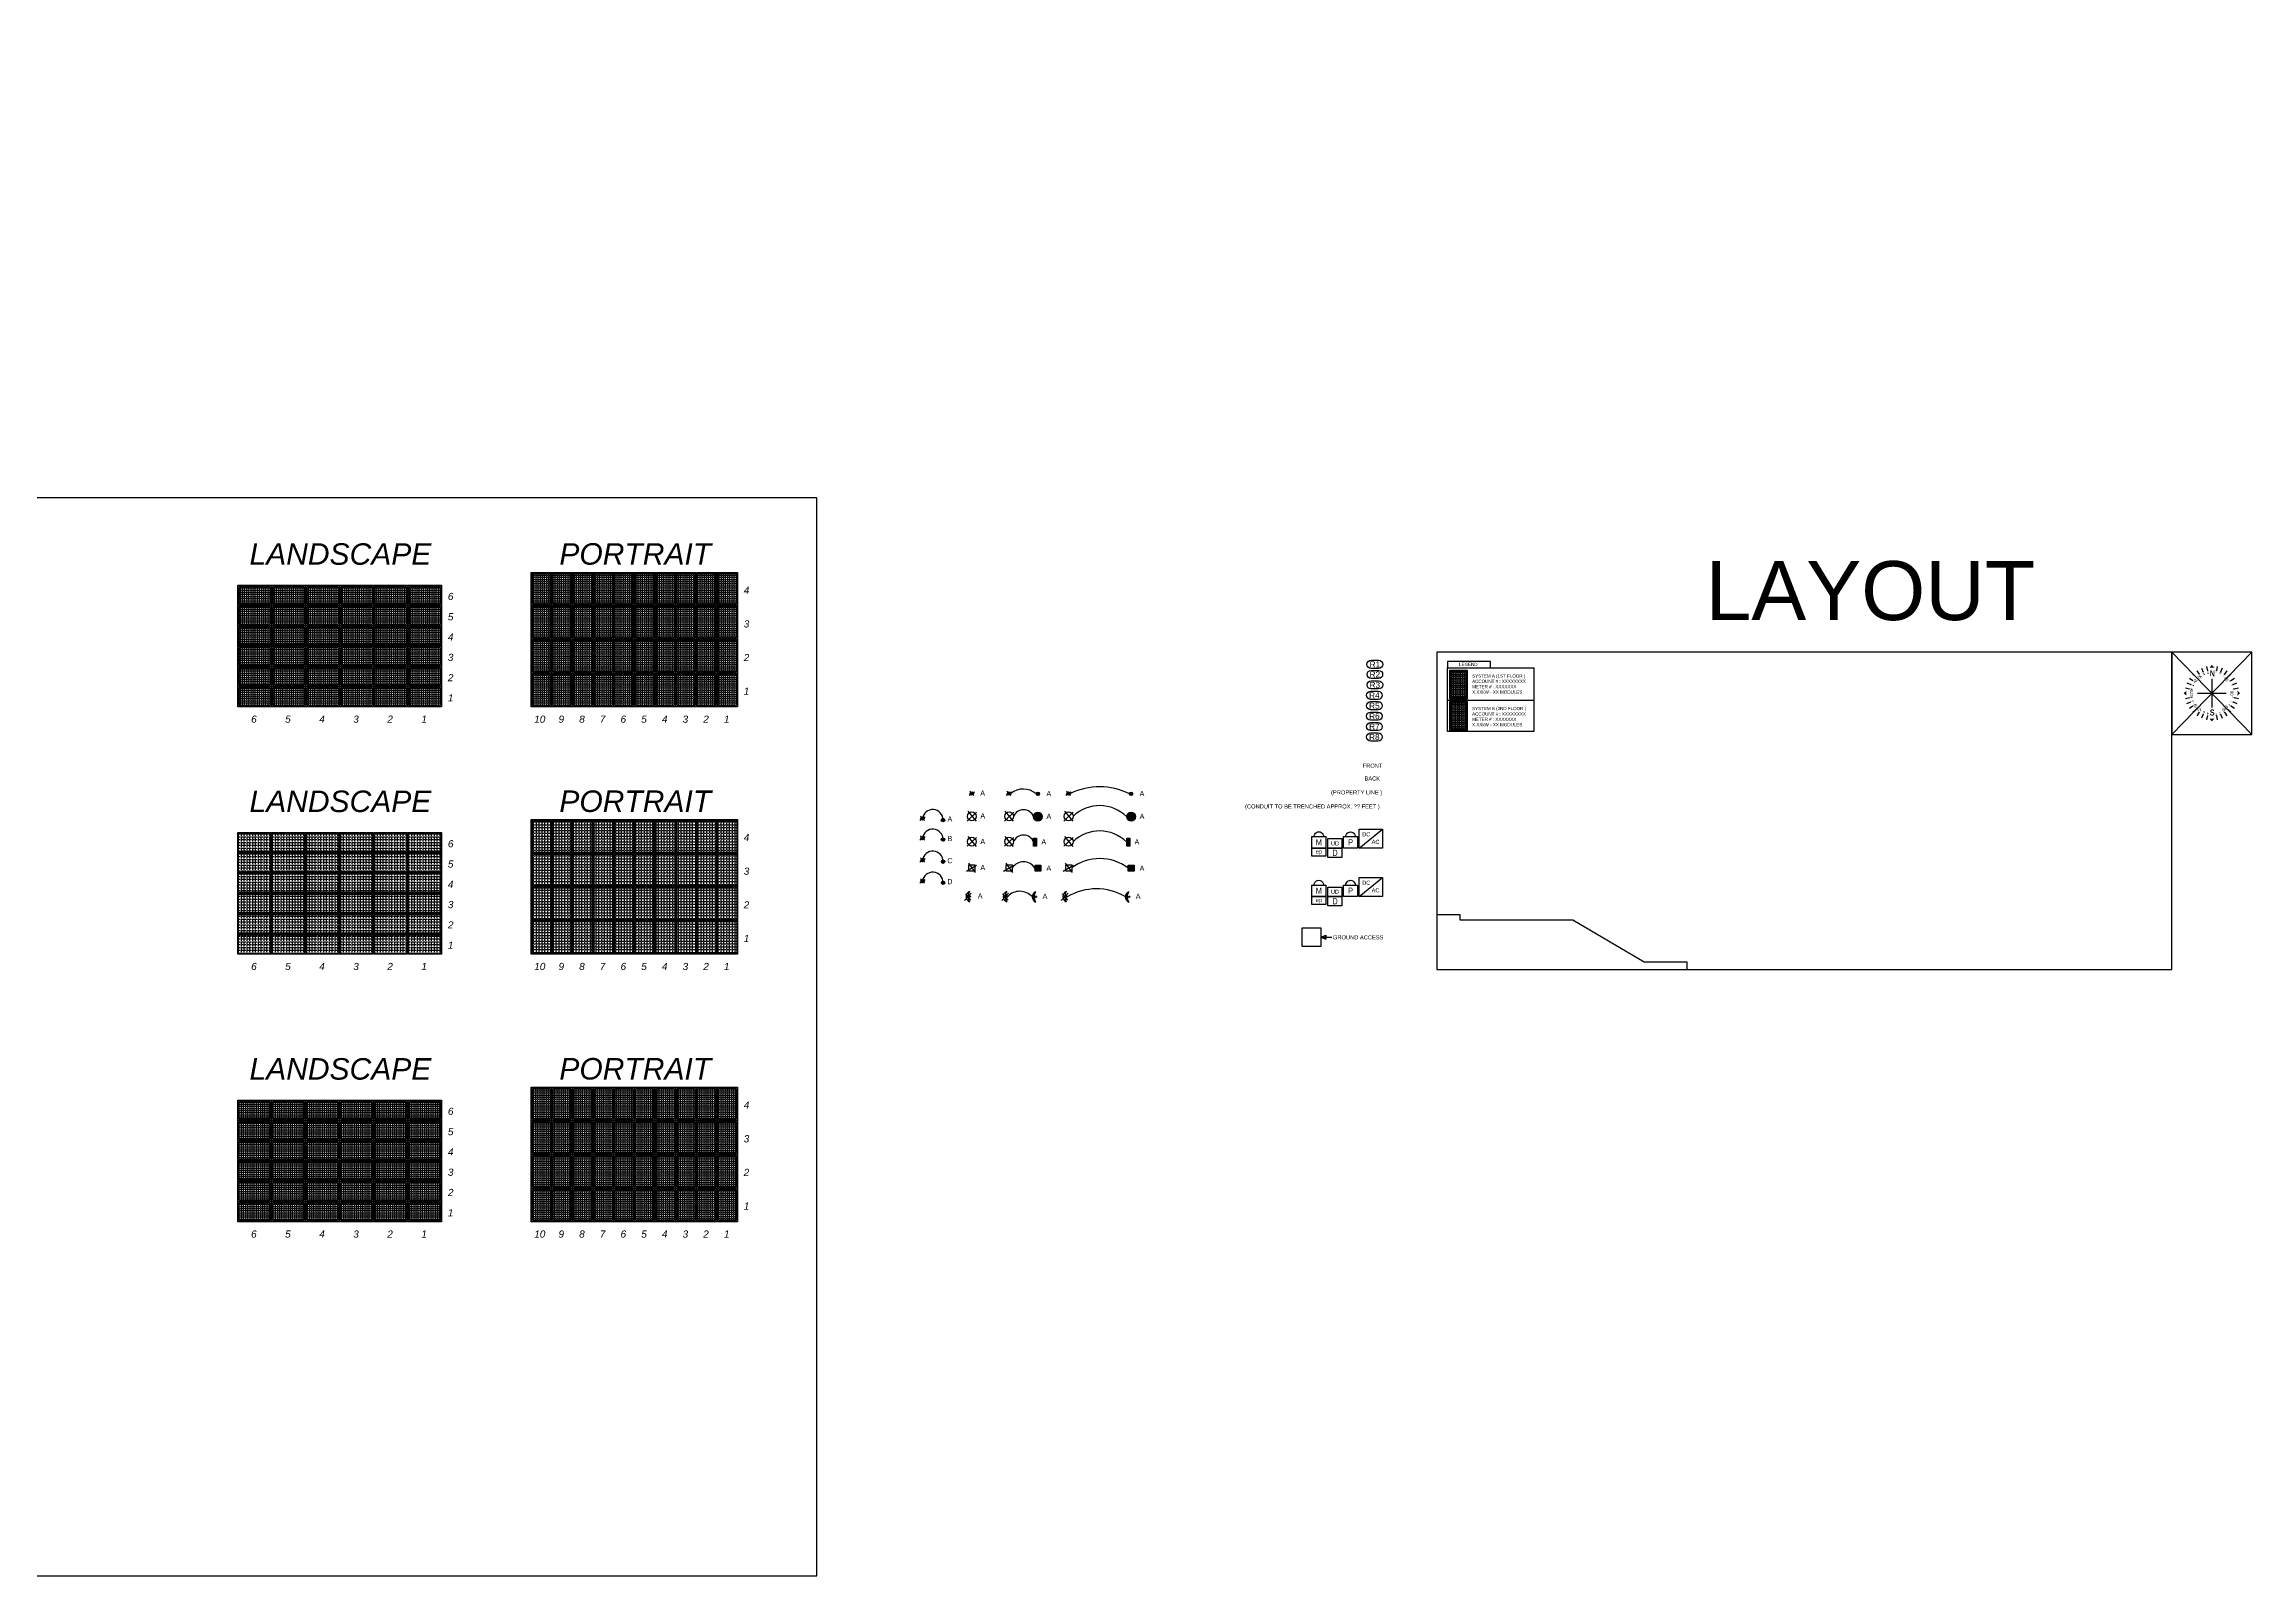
# Model space of a CAD drawing. Header units: feet. Extents: x -13431 to 10992, y 8893 to 29871.
# Drawn here: x 2405 to 6681, y 13448 to 16415 of the extents above; entities that cross this region are included whole.
import ezdxf
from ezdxf.enums import TextEntityAlignment as Align

# ---------------------------------------------------------------- set-up
doc = ezdxf.new("R2010")
doc.units = ezdxf.units.FT
doc.header["$MEASUREMENT"] = 0
doc.layers.add('LOCKED (NO PRINT)', color=7, linetype='Continuous', plot=False)
for name, color, linetype in [('MODULE HATCH', 7, 'Continuous'), ('NORTH ARROW', 7, 'Continuous'), ('Z - HANWAH 250 HATCH', 9, 'Continuous'), ('Z - HANWAH 250 MODULE', 7, 'Continuous'), ('Z - ROOF', 3, 'Continuous'), ('Z - TITLEBLOCK TXT', 7, 'Continuous')]:
    doc.layers.add(name, color=color, linetype=linetype)
doc.styles.add('PAPER SPACE TXT', font='technic_.ttf', dxfattribs={"height": 0.125})
doc.styles.get("Standard").update_dxf_attribs({"font": 'calibri.ttf'})
doc.styles.add('style1', font='ariali.ttf')
doc.styles.add('TITLE BBLOCK TEXT', font='ARIALUNI.TTF')

# ---------------------------------------------------------------- blocks, each defined once
blk = doc.blocks.new('*U73')
at = {"layer": 'NORTH ARROW'}
h = blk.add_hatch(color=256, dxfattribs=at)
h.dxf.hatch_style = 1
h.paths.add_polyline_path([(0, 0.405), (-0.035, 0.368, -0.023421), (0, 0.369)])
h.paths.add_polyline_path([(0, 0.405), (0, 0.369, -0.023421), (0.035, 0.368)])
h = blk.add_hatch(color=256, dxfattribs=at)
h.dxf.hatch_style = 1
h.paths.add_polyline_path([(-0.405, 0), (-0.368, 0.035, 0.023421), (-0.369, 0)])
h.paths.add_polyline_path([(-0.405, 0), (-0.369, 0, 0.023421), (-0.368, -0.035)])
h = blk.add_hatch(color=256, dxfattribs=at)
h.dxf.hatch_style = 1
h.paths.add_polyline_path([(0.405, 0), (0.368, 0.035, -0.023421), (0.369, 0)])
h.paths.add_polyline_path([(0.405, 0), (0.369, 0, -0.023421), (0.368, -0.035)])
h = blk.add_hatch(color=256, dxfattribs=at)
h.dxf.hatch_style = 1
h.paths.add_polyline_path([(0, -0.405), (-0.035, -0.368, 0.023421), (0, -0.369)])
h.paths.add_polyline_path([(0, -0.405), (0, -0.369, 0.023421), (0.035, -0.368)])
at = {"layer": 'NORTH ARROW', "color": 8, "flags": 128}
for points in [[(-0.216, 0.324), (-0.183, 0.274)], [(-0.149, 0.36), (-0.126, 0.304)], [(-0.076, 0.382), (-0.064, 0.323)], [(0.076, 0.382), (0.064, 0.323)], [(0.149, 0.36), (0.126, 0.304)], [(0.216, 0.324), (0.183, 0.274)], [(-0.382, 0.076), (-0.323, 0.064)], [(-0.36, 0.149), (-0.304, 0.126)], [(-0.324, 0.216), (-0.274, 0.183)], [(0.274, 0.183), (0.324, 0.216)], [(0.304, 0.126), (0.36, 0.149)], [(0.323, 0.064), (0.382, 0.076)], [(-0.382, -0.076), (-0.323, -0.064)], [(-0.36, -0.149), (-0.304, -0.126)], [(-0.324, -0.216), (-0.274, -0.183)], [(-0.183, -0.274), (-0.216, -0.324)], [(-0.126, -0.304), (-0.149, -0.36)], [(0.126, -0.304), (0.149, -0.36)], [(0.183, -0.274), (0.216, -0.324)], [(0.274, -0.183), (0.324, -0.216)], [(0.304, -0.126), (0.36, -0.149)], [(0.323, -0.064), (0.382, -0.076)], [(-0.064, -0.323), (-0.076, -0.382)], [(0.064, -0.323), (0.076, -0.382)]]:
    blk.add_lwpolyline(points, dxfattribs=at)
at = {"layer": 'NORTH ARROW', "color": 1, "flags": 128}
for points in [[(-0.275, 0.275), (-0.233, 0.233)], [(0, 0.207), (0, -0.207)], [(0.233, 0.233), (0.275, 0.275)], [(-0.275, -0.275), (-0.233, -0.233)], [(-0.207, 0), (0.207, 0)], [(0.233, -0.233), (0.275, -0.275)]]:
    blk.add_lwpolyline(points, dxfattribs=at)
at = {"layer": 'Defpoints', "color": 1, "char_height": 0.01641}
for s, width, insert, attachment_point, rotation in [('\\A1;{\\W0.8;348\\H0.7x;\\S3/4;}', 0.02966, (-0.043, 0.284), 3, 281.25), ('\\A1;{\\W0.8;11\\H0.7x;\\S1/4;}', 0.02966, (0.046, 0.298), 1, 78.75), ('\\A1;{\\W0.8;281\\H0.7x;\\S1/4;}', 0.03438, (-0.283, 0.07), 3, 348.75), ('\\A1;{\\W0.8;292\\H0.7x;\\S1/2;}', 0.03438, (-0.261, 0.123), 3, 337.5), ('\\A1;{\\W0.8;303\\H0.7x;\\S3/4;}', 0.03438, (-0.232, 0.171), 3, 326.25), ('\\A1;{\\W0.8;326\\H0.7x;\\S1/4;}', 0.05943, (-0.147, 0.245), 3, 303.75), ('\\A1;{\\W0.8;337\\H0.7x;\\S1/2;}', 0.05943, (-0.098, 0.271), 3, 292.5), ('\\A1;{\\W0.8;22\\H0.7x;\\S1/2;}', 0.05943, (0.101, 0.279), 1, 67.5), ('\\A1;{\\W0.8;33\\H0.7x;\\S3/4;}', 0.05943, (0.154, 0.254), 1, 56.25), ('\\A1;{\\W0.8;56\\H0.7x;\\S1/4;}', 0.03438, (0.239, 0.176), 1, 33.75), ('\\A1;{\\W0.8;67\\H0.7x;\\S1/2;}', 0.03438, (0.27, 0.126), 1, 22.5), ('\\A1;{\\W0.8;78\\H0.7x;\\S3/4;}', 0.03438, (0.288, 0.071), 1, 11.25), ('\\A1;{\\W0.8;258\\H0.7x;\\S3/4;}', 0.03438, (-0.287, -0.043), 3, 11.25), ('\\A1;{\\W0.8;247\\H0.7x;\\S1/2;}', 0.03438, (-0.273, -0.099), 3, 22.5), ('\\A1;{\\W0.8;236\\H0.7x;\\S1/4;}', 0.03438, (-0.246, -0.148), 3, 33.75), ('\\A1;{\\W0.8;213\\H0.7x;\\S3/4;}', 0.03438, (-0.171, -0.231), 3, 56.25), ('\\A1;{\\W0.8;202\\H0.7x;\\S1/2;}', 0.03438, (-0.122, -0.26), 3, 67.5), ('\\A1;{\\W0.8;191\\H0.7x;\\S1/4;}', 0.03438, (-0.069, -0.279), 3, 78.75), ('\\A1;{\\W0.8;168\\H0.7x;\\S3/4;}', 0.03438, (0.069, -0.279), 1, 281.25), ('\\A1;{\\W0.8;157\\H0.7x;\\S1/2;}', 0.03438, (0.122, -0.26), 1, 292.5), ('\\A1;{\\W0.8;146\\H0.7x;\\S1/2;}', 0.03438, (0.171, -0.231), 1, 303.75), ('\\A1;{\\W0.8;123\\H0.7x;\\S3/4;}', 0.03438, (0.246, -0.148), 1, 326.25), ('\\A1;{\\W0.8;112\\H0.7x;\\S1/2;}', 0.03438, (0.273, -0.099), 1, 337.5), ('\\A1;{\\W0.8;101\\H0.7x;\\S1/4;}', 0.03438, (0.287, -0.043), 1, 348.75)]:
    blk.add_mtext_dynamic_manual_height_columns(s, width=width, gutter_width=1, heights=[0], dxfattribs=dict(at, insert=insert, attachment_point=attachment_point, rotation=rotation))
at = {"layer": 'NORTH ARROW', "char_height": 0.08753, "attachment_point": 1}
for s, insert in [('{\\fTechnicBold|b0|i0|c2|p2;N}', (-0.031, 0.328)), ('{\\fTechnicBold|b0|i0|c2|p2;S}', (-0.031, -0.234))]:
    blk.add_mtext_dynamic_manual_height_columns(s, width=0.05, gutter_width=1, heights=[0], dxfattribs=dict(at, insert=insert))
at = {"layer": 'NORTH ARROW', "char_height": 0.04376, "attachment_point": 1}
for s, insert, rotation in [('{\\fTechnicLite|b0|i0|c2|p2;270}', (-0.316, -0.049), 90), ('{\\fTechnicLite|b0|i0|c2|p2;315}', (-0.258, 0.189), 45), ('{\\fTechnicLite|b0|i0|c2|p2;45}', (0.195, 0.242), 315), ('{\\fTechnicLite|b0|i0|c2|p2;90}', (0.309, 0.033), 270), ('{\\fTechnicLite|b0|i0|c2|p2;225}', (-0.189, -0.258), 135), ('{\\fTechnicLite|b0|i0|c2|p2;135}', (0.242, -0.195), 225)]:
    blk.add_mtext_dynamic_manual_height_columns(s, width=0.05, gutter_width=1, heights=[0], dxfattribs=dict(at, insert=insert, rotation=rotation))
blk = doc.blocks.new('COLOR 1')
h = blk.add_hatch()
h.set_pattern_fill('ANGLE', color=9, scale=15)
h.set_pattern_definition([(0, (21.7324, 40.8267), (0, 4.125), [3, -1.125]), (90, (21.7324, 40.8267), (-4.125, 3e-16), [3, -1.125])])
h.paths.add_polyline_path([(2.5, 62.4), (2.5, 2.5), (36.5, 2.5), (36.5, 62.4)])
at = {"layer": 'Z - HANWAH 250 HATCH', "color": 112, "linetype": 'Continuous', "flags": 128}
for points in [[(39.1, 0), (0, 0), (0, 64.9), (39.1, 64.9)], [(36.5, 2.5), (2.5, 2.5), (2.5, 62.4), (36.5, 62.4)]]:
    blk.add_lwpolyline(points, close=True, dxfattribs=at)
blk = doc.blocks.new('A$C6EF85B4C')
h = blk.add_hatch()
h.set_pattern_fill('ANGLE', color=9, scale=15)
h.set_pattern_definition([(0, (0, 0), (0, 4.125), [3, -1.125]), (90, (0, 0), (-4.125, 3e-16), [3, -1.125])])
h.paths.add_polyline_path([(-19.2, 21.6), (-19.2, -38.3), (14.8, -38.3), (14.8, 21.6)])
at = {"layer": 'Z - HANWAH 250 HATCH', "color": 7, "linetype": 'Continuous', "flags": 128}
blk.add_lwpolyline([(17.3, -40.8), (-21.7, -40.8), (-21.7, 24.1), (17.3, 24.1)], close=True, dxfattribs=at)
at = {"layer": 'Z - HANWAH 250 HATCH', "color": 8, "linetype": 'Continuous', "flags": 128}
blk.add_lwpolyline([(14.8, -38.3), (-19.2, -38.3), (-19.2, 21.6), (14.8, 21.6)], close=True, dxfattribs=at)
blk = doc.blocks.new('A$C21D606E8')
h = blk.add_hatch()
h.set_pattern_fill('ANGLE', color=9, scale=15)
h.set_pattern_definition([(0, (3.5336, 3.3967), (0, 4.125), [3, -1.125]), (90, (3.5336, 3.3967), (-4.125, 3e-16), [3, -1.125])])
h.paths.add_polyline_path([(-15.7, 25), (-15.7, -34.9), (18.3, -34.9), (18.3, 25)])
at = {"layer": 'Z - HANWAH 250 HATCH', "color": 94, "linetype": 'Continuous', "flags": 128}
for points in [[(20.9, -37.4), (-18.2, -37.4), (-18.2, 27.5), (20.9, 27.5)], [(18.3, -34.9), (-15.7, -34.9), (-15.7, 25), (18.3, 25)]]:
    blk.add_lwpolyline(points, close=True, dxfattribs=at)
blk = doc.blocks.new('A$C167A51BE')
h = blk.add_hatch()
h.set_pattern_fill('ANGLE', color=9, scale=15, angle=-90)
h.set_pattern_definition([(270, (6.3435, 2.299), (4.125, -8e-16), [3, -1.125]), (360, (6.3435, 2.299), (1e-15, 4.125), [3, -1.125])])
h.paths.add_polyline_path([(28, 21.5), (-32, 21.5), (-32, -12.5), (28, -12.5)])
at = {"layer": 'Z - HANWAH 250 HATCH', "color": 94, "linetype": 'Continuous', "flags": 128}
for points in [[(-34.5, -15), (-34.5, 24), (30.5, 24), (30.5, -15)], [(-32, -12.5), (-32, 21.5), (28, 21.5), (28, -12.5)]]:
    blk.add_lwpolyline(points, close=True, dxfattribs=at)
blk = doc.blocks.new('A$C20456FC4')
at = {"layer": 'Z - HANWAH 250 HATCH'}
h = blk.add_hatch(dxfattribs=at)
h.set_pattern_fill('ANGLE', color=256, scale=20)
h.set_pattern_definition([(0, (8.925, 25.2446), (0, 5.5), [4, -1.5]), (90, (8.925, 25.2446), (-5.5, 3e-16), [4, -1.5])])
h.paths.add_polyline_path([(24.7, 47.9), (-11.3, 47.9), (-11.3, -14.1), (24.7, -14.1)])
at = {"layer": 'Z - HANWAH 250 HATCH', "color": 10, "linetype": 'Continuous', "flags": 128}
blk.add_lwpolyline([(26.2, -15.6), (-12.8, -15.6), (-12.8, 49.4), (26.2, 49.4)], close=True, dxfattribs=at)
at = {"layer": 'Z - HANWAH 250 HATCH', "color": 1, "linetype": 'Continuous', "flags": 128}
blk.add_lwpolyline([(24.7, -14.1), (-11.3, -14.1), (-11.3, 47.9), (24.7, 47.9)], close=True, dxfattribs=at)
blk = doc.blocks.new('A$C035F63DD')
at = {"color": 3}
blk.add_lwpolyline([(-0.08, 0.003, -1), (-0.08, 0.136), (0.043, 0.136, -1), (0.043, 0.003)], format="xyb", close=True, dxfattribs=at)
at = {"layer": 'Z - TITLEBLOCK TXT', "color": 7, "style": 'TITLE BBLOCK TEXT'}
blk.add_text('R1', height=0.096, rotation=359.9886, dxfattribs=at).set_placement((-0.018, 0.07), align=Align.MIDDLE_CENTER)
blk = doc.blocks.new('A$C78CA008D')
at = {"color": 3}
blk.add_lwpolyline([(-0.08, -0.006, -1), (-0.08, 0.126), (0.043, 0.126, -1), (0.043, -0.006)], format="xyb", close=True, dxfattribs=at)
at = {"layer": 'Z - TITLEBLOCK TXT', "color": 7, "style": 'TITLE BBLOCK TEXT'}
blk.add_text('R2', height=0.096, rotation=359.9886, dxfattribs=at).set_placement((-0.018, 0.06), align=Align.MIDDLE_CENTER)
blk = doc.blocks.new('A$C188C70DB')
at = {"color": 3}
blk.add_lwpolyline([(-0.085, 0.01, -1), (-0.085, 0.142), (0.038, 0.142, -1), (0.038, 0.01)], format="xyb", close=True, dxfattribs=at)
at = {"layer": 'Z - TITLEBLOCK TXT', "color": 7, "style": 'TITLE BBLOCK TEXT'}
blk.add_text('R3', height=0.096, rotation=359.9886, dxfattribs=at).set_placement((-0.024, 0.076), align=Align.MIDDLE_CENTER)
blk = doc.blocks.new('A$C192F5397')
at = {"color": 3}
blk.add_lwpolyline([(-0.1, 0.004, -1), (-0.1, 0.136), (0.022, 0.136, -1), (0.022, 0.004)], format="xyb", close=True, dxfattribs=at)
at = {"layer": 'Z - TITLEBLOCK TXT', "color": 7, "style": 'TITLE BBLOCK TEXT'}
blk.add_text('R4', height=0.096, rotation=359.9886, dxfattribs=at).set_placement((-0.039, 0.07), align=Align.MIDDLE_CENTER)
blk = doc.blocks.new('A$C2E9D7AD3')
at = {"color": 3}
blk.add_lwpolyline([(-0.084, 0.006, -1), (-0.084, 0.139), (0.039, 0.139, -1), (0.039, 0.006)], format="xyb", close=True, dxfattribs=at)
at = {"layer": 'Z - TITLEBLOCK TXT', "color": 7, "style": 'TITLE BBLOCK TEXT'}
blk.add_text('R5', height=0.096, rotation=359.9886, dxfattribs=at).set_placement((-0.022, 0.072), align=Align.MIDDLE_CENTER)
blk = doc.blocks.new('A$C1B3971E3')
at = {"color": 3}
blk.add_lwpolyline([(-0.082, 0.003, -1), (-0.082, 0.135), (0.04, 0.135, -1), (0.04, 0.003)], format="xyb", close=True, dxfattribs=at)
at = {"layer": 'Z - TITLEBLOCK TXT', "color": 7, "style": 'TITLE BBLOCK TEXT'}
blk.add_text('R6', height=0.096, rotation=359.9886, dxfattribs=at).set_placement((-0.021, 0.069), align=Align.MIDDLE_CENTER)
blk = doc.blocks.new('A$C45660E13')
at = {"color": 3}
blk.add_lwpolyline([(-0.114, 0.013, -1), (-0.114, 0.145), (0.009, 0.145, -1), (0.009, 0.013)], format="xyb", close=True, dxfattribs=at)
at = {"layer": 'Z - TITLEBLOCK TXT', "color": 7, "style": 'TITLE BBLOCK TEXT'}
blk.add_text('R7', height=0.096, rotation=359.9886, dxfattribs=at).set_placement((-0.053, 0.079), align=Align.MIDDLE_CENTER)
blk = doc.blocks.new('A$C04943D0C')
at = {"color": 3}
blk.add_lwpolyline([(-0.088, -0.034, -1), (-0.088, 0.099), (0.035, 0.099, -1), (0.035, -0.034)], format="xyb", close=True, dxfattribs=at)
at = {"layer": 'Z - TITLEBLOCK TXT', "color": 7, "style": 'TITLE BBLOCK TEXT'}
blk.add_text('R8', height=0.096, rotation=359.9886, dxfattribs=at).set_placement((-0.027, 0.032), align=Align.MIDDLE_CENTER)
blk = doc.blocks.new('*U130')
at = {"layer": 'Z - ROOF'}
h = blk.add_hatch(color=256, dxfattribs=at)
h.dxf.hatch_style = 1
h.paths.add_polyline_path([(43, -2.9, 1), (36.3, -2.9, 1)])
at = {"color": 3}
blk.add_circle((0, 0), 3.33, dxfattribs=at)
at = {"color": 7}
blk.add_circle((39.7, -2.9), 3.33, dxfattribs=at)
at = {"layer": 'Z - ROOF', "color": 3, "flags": 128}
for points in [[(-5.4, -3.3), (5, 3.1)], [(-4.1, 4.5), (3.7, -3.9)]]:
    blk.add_lwpolyline(points, dxfattribs=at)
at = {"layer": 'Z - ROOF', "color": 3}
blk.add_arc((19.7, -2.5), 20, 358.9278, 173.1211, dxfattribs=at)
at = {"style": 'PAPER SPACE TXT'}
blk.add_text('A', height=10.1, dxfattribs=at).set_placement((53, -0.8), align=Align.MIDDLE_CENTER)
blk = doc.blocks.new('*U131')
at = {"layer": 'Z - ROOF'}
h = blk.add_hatch(color=256, dxfattribs=at)
h.dxf.hatch_style = 1
h.paths.add_polyline_path([(43, -2.9, 1), (36.3, -2.9, 1)])
at = {"color": 3}
blk.add_circle((0, 0), 3.33, dxfattribs=at)
at = {"color": 7}
blk.add_circle((39.7, -2.9), 3.33, dxfattribs=at)
at = {"layer": 'Z - ROOF', "color": 3, "flags": 128}
for points in [[(-5.4, -3.3), (5, 3.1)], [(-4.1, 4.5), (3.7, -3.9)]]:
    blk.add_lwpolyline(points, dxfattribs=at)
at = {"layer": 'Z - ROOF', "color": 3}
blk.add_arc((19.7, -2.5), 20, 358.9278, 173.1211, dxfattribs=at)
at = {"style": 'PAPER SPACE TXT'}
blk.add_text('B', height=10.1, dxfattribs=at).set_placement((53, -0.8), align=Align.MIDDLE_CENTER)
blk = doc.blocks.new('OBSTRUCTION C')
at = {"layer": 'Z - ROOF'}
h = blk.add_hatch(color=256, dxfattribs=at)
h.dxf.hatch_style = 1
h.paths.add_polyline_path([(43, -2.9, 1), (36.3, -2.9, 1)])
at = {"color": 3}
blk.add_circle((0, 0), 3.33, dxfattribs=at)
at = {"color": 7}
blk.add_circle((39.7, -2.9), 3.33, dxfattribs=at)
at = {"layer": 'Z - ROOF', "color": 3, "flags": 128}
for points in [[(-5.4, -3.3), (5, 3.1)], [(-4.1, 4.5), (3.7, -3.9)]]:
    blk.add_lwpolyline(points, dxfattribs=at)
at = {"layer": 'Z - ROOF', "color": 3}
blk.add_arc((19.7, -2.5), 20, 358.9278, 173.1211, dxfattribs=at)
at = {"style": 'PAPER SPACE TXT'}
blk.add_text('C', height=10.1, dxfattribs=at).set_placement((53, -0.8), align=Align.MIDDLE_CENTER)
blk = doc.blocks.new('OBSTRUCTION D')
at = {"layer": 'Z - ROOF'}
h = blk.add_hatch(color=256, dxfattribs=at)
h.dxf.hatch_style = 1
h.paths.add_polyline_path([(43, -2.9, 1), (36.3, -2.9, 1)])
at = {"color": 3}
blk.add_circle((0, 0), 3.33, dxfattribs=at)
at = {"color": 7}
blk.add_circle((39.7, -2.9), 3.33, dxfattribs=at)
at = {"layer": 'Z - ROOF', "color": 3, "flags": 128}
for points in [[(-5.4, -3.3), (5, 3.1)], [(-4.1, 4.5), (3.7, -3.9)]]:
    blk.add_lwpolyline(points, dxfattribs=at)
at = {"layer": 'Z - ROOF', "color": 3}
blk.add_arc((19.7, -2.5), 20, 358.9278, 173.1211, dxfattribs=at)
at = {"style": 'PAPER SPACE TXT'}
blk.add_text('D', height=10.1, dxfattribs=at).set_placement((53, -0.8), align=Align.MIDDLE_CENTER)
blk = doc.blocks.new('*U135')
at = {"color": 94, "flags": 128}
for points in [[(22.8, 22.2), (27.2, 22.2), (27.2, 0), (0, 0), (0, 22.2), (4.4, 22.2, -1.000086), (22.8, 22.2), (22.8, 22.2), (27.2, 22.2), (27.2, 0), (0, 0), (0, 22.2), (22.8, 22.2)], [(84.2, 22.2), (88.6, 22.2), (88.6, 0), (61.4, 0), (61.4, 22.2), (65.9, 22.2, -1.000086), (84.2, 22.2), (84.2, 22.2), (88.6, 22.2), (88.6, 0), (61.4, 0), (61.4, 22.2), (84.2, 22.2)]]:
    blk.add_lwpolyline(points, format="xyb", dxfattribs=at)
at = {"color": 94}
for points in [[(30.9, 18.3), (58.1, 18.3), (58.1, 0), (30.9, 0)], [(0, 0), (27.2, 0), (27.2, -15.5), (0, -15.5)], [(30.9, 0), (58.1, 0), (58.1, -18.3), (30.9, -18.3)]]:
    blk.add_lwpolyline(points, close=True, dxfattribs=at)
at = {"color": 94, "flags": 128}
blk.add_lwpolyline([(92, 0), (92, 36.6), (136.9, 36.6), (136.9, 0), (92, 0), (136.9, 36.6)], dxfattribs=at)
at = {"color": 94, "style": 'PAPER SPACE TXT'}
for s, height, p in [('M', 11.9, (13.6, 11.1)), ('UD', 7.99, (44.9, 9.1)), ('P', 11.9, (75, 11.1)), ('DC', 7.99, (105.5, 26.6)), ('AC', 7.99, (123.5, 12)), ('D', 11.9, (45, -9.2))]:
    blk.add_text(s, height=height, dxfattribs=at).set_placement(p, align=Align.MIDDLE_CENTER)
blk.add_text('ep', height=7.99, rotation=359.9986, dxfattribs=at).set_placement((13.6, -6.8), align=Align.MIDDLE_CENTER)
blk = doc.blocks.new('*U134')
at = {"color": 1, "flags": 128}
for points in [[(22.8, 22.2), (27.2, 22.2), (27.2, 0), (0, 0), (0, 22.2), (4.4, 22.2, -1.000086), (22.8, 22.2), (22.8, 22.2), (27.2, 22.2), (27.2, 0), (0, 0), (0, 22.2), (22.8, 22.2)], [(84.2, 22.2), (88.6, 22.2), (88.6, 0), (61.4, 0), (61.4, 22.2), (65.9, 22.2, -1.000086), (84.2, 22.2), (84.2, 22.2), (88.6, 22.2), (88.6, 0), (61.4, 0), (61.4, 22.2), (84.2, 22.2)]]:
    blk.add_lwpolyline(points, format="xyb", dxfattribs=at)
at = {"color": 1}
for points in [[(30.9, 18.3), (58.1, 18.3), (58.1, 0), (30.9, 0)], [(0, 0), (27.2, 0), (27.2, -15.5), (0, -15.5)], [(30.9, 0), (58.1, 0), (58.1, -18.3), (30.9, -18.3)]]:
    blk.add_lwpolyline(points, close=True, dxfattribs=at)
at = {"color": 1, "flags": 128}
blk.add_lwpolyline([(92, 0), (92, 36.6), (136.9, 36.6), (136.9, 0), (92, 0), (136.9, 36.6)], dxfattribs=at)
at = {"color": 1, "style": 'PAPER SPACE TXT'}
for s, height, p in [('M', 11.9, (13.6, 11.1)), ('UD', 7.99, (44.9, 9.1)), ('P', 11.9, (75, 11.1)), ('DC', 7.99, (105.5, 26.6)), ('AC', 7.99, (123.5, 12)), ('D', 11.9, (45, -9.2))]:
    blk.add_text(s, height=height, dxfattribs=at).set_placement(p, align=Align.MIDDLE_CENTER)
blk.add_text('ep', height=7.99, rotation=359.9986, dxfattribs=at).set_placement((13.6, -6.8), align=Align.MIDDLE_CENTER)
blk = doc.blocks.new('*U143')
h = blk.add_hatch(color=10)
h.dxf.hatch_style = 1
h.paths.add_polyline_path([(27.7, -0.1), (27.7, 3.8), (18, 0), (27.7, -3.8)], flags=17)
h.paths.add_polyline_path([(18, 0), (27.7, -3.8)], flags=16)
edge = h.paths.add_edge_path()
edge.add_line((18, 0), (27.7, 3.8))
edge.add_line((27.7, 3.8), (27.7, -3.8))
at = {"color": 10}
for p, q in [((18, 0), (27.7, 3.8, 77.4)), ((18, 0), (27.7, 3.8, 77.4)), ((18, 0), (39, 0)), ((18, 0), (27.7, -3.8, 77.4)), ((18, 0), (39, 0)), ((27.7, -3.8, 77.4), (18, 0)), ((27.7, -0.1, 1.4), (27.7, 3.8, 77.4)), ((27.7, 3.8, 77.4), (27.7, -3.8, 77.4)), ((27.7, -0.1, 1.4), (27.7, -3.8, 77.4))]:
    blk.add_line(p, q, dxfattribs=at)
at = {"color": 10, "flags": 128}
blk.add_lwpolyline([(-18, 18), (18, 18), (18, -18), (-18, -18), (-18, 18)], dxfattribs=at)
at = {"layer": 'Z - TITLEBLOCK TXT', "color": 7, "style": 'TITLE BBLOCK TEXT'}
blk.add_text('GROUND ACCESS', height=7.925, rotation=359.9886, dxfattribs=at).set_placement((41.4, -4.1, 57.9))

msp = doc.modelspace()

# ---------------------------------------------------------------- hatches: boundary and pattern name
at = {"layer": 'Z - ROOF'}
h = msp.add_hatch(color=256, dxfattribs=at)
h.dxf.hatch_style = 1
h.paths.add_polyline_path([(4332.99, 14962.58, 1), (4326.33, 14962.58, 1)])
h = msp.add_hatch(color=256, dxfattribs=at)
h.dxf.hatch_style = 1
h.paths.add_polyline_path([(4513.41, 14962.58, 1), (4506.75, 14962.58, 1)])
h = msp.add_hatch(color=256, dxfattribs=at)
h.dxf.hatch_style = 1
h.paths.add_polyline_path([(4338.18, 14918.41, 1), (4321.14, 14918.41, 1)])
h = msp.add_hatch(color=256, dxfattribs=at)
h.dxf.hatch_style = 1
h.paths.add_polyline_path([(4518.6, 14918.41, 1), (4501.56, 14918.41, 1)])
h = msp.add_hatch(color=256, dxfattribs=at)
h.dxf.hatch_style = 1
h.paths.add_polyline_path([(4321.26, 14860.87), (4327.02, 14860.87), (4327.02, 14876.9), (4321.26, 14876.9)])
h = msp.add_hatch(color=256, dxfattribs=at)
h.dxf.hatch_style = 1
h.paths.add_polyline_path([(4501.68, 14860.87), (4507.44, 14860.87), (4507.44, 14876.9), (4501.68, 14876.9)])
h = msp.add_hatch(color=256, dxfattribs=at)
h.dxf.hatch_style = 1
h.paths.add_polyline_path([(4335.59, 14824.33), (4324.1, 14824.33), (4324.1, 14812.48), (4335.59, 14812.48)])
h = msp.add_hatch(color=256, dxfattribs=at)
h.dxf.hatch_style = 1
h.paths.add_polyline_path([(4516.01, 14824.33), (4504.52, 14824.33), (4504.52, 14812.48), (4516.01, 14812.48)])
h = msp.add_hatch(color=256, dxfattribs=at)
h.dxf.hatch_style = 1
h.paths.add_polyline_path([(4322.18, 14763.36), (4322.19, 14763.36, -0.1444059), (4325.24, 14773, 0.6831251), (4325.24, 14753.01, -0.1444059), (4322.19, 14762.66), (4322.18, 14762.66)])
h.paths.add_polyline_path([(4325.82, 14763.36), (4322.19, 14763.36, 0.0097699), (4322.19, 14762.66), (4325.82, 14762.66)])
h.paths.add_polyline_path([(4327.08, 14763.36), (4325.82, 14763.36), (4325.82, 14762.66), (4327.08, 14762.66)])
h = msp.add_hatch(color=256, dxfattribs=at)
h.dxf.hatch_style = 1
h.paths.add_polyline_path([(4502.6, 14763.36), (4502.61, 14763.36, -0.1444059), (4505.66, 14773, 0.6831251), (4505.66, 14753.01, -0.1444059), (4502.61, 14762.66), (4502.6, 14762.66)])
h.paths.add_polyline_path([(4506.24, 14763.36), (4502.61, 14763.36, 0.0097699), (4502.61, 14762.66), (4506.24, 14762.66)])
h.paths.add_polyline_path([(4507.5, 14763.36), (4506.24, 14763.36), (4506.24, 14762.66), (4507.5, 14762.66)])

# ---------------------------------------------------------------- linework, layer by layer
at = {"color": 3, "flags": 128}
for points in [[(5206.25, 15206.97), (5206.25, 15219.17), (5122.6, 15219.17), (5122.6, 15206.97)], [(5122.6, 15143.85), (5289.91, 15143.85)]]:
    msp.add_lwpolyline(points, dxfattribs=at)
at = {"color": 3}
for points in [[(5122.6, 15206.97), (5289.91, 15206.97), (5289.91, 15083.06), (5122.6, 15083.06)], [(4196.17, 14824.87), (4207.65, 14824.87), (4207.65, 14813.02), (4196.17, 14813.02)], [(4268.33, 14824.87), (4279.82, 14824.87), (4279.82, 14813.02), (4268.33, 14813.02)], [(4383.56, 14824.87), (4395.05, 14824.87), (4395.05, 14813.02), (4383.56, 14813.02)], [(4194.24, 14763.9), (4199.14, 14763.9), (4199.14, 14763.2), (4194.24, 14763.2)], [(4199.14, 14764.14), (4197.89, 14764.14), (4197.89, 14762.96), (4199.14, 14762.96)], [(4266.41, 14763.9), (4271.31, 14763.9), (4271.31, 14763.2), (4266.41, 14763.2)], [(4271.31, 14764.14), (4270.05, 14764.14), (4270.05, 14762.96), (4271.31, 14762.96)], [(4381.64, 14763.9), (4386.54, 14763.9), (4386.54, 14763.2), (4381.64, 14763.2)], [(4386.54, 14764.14), (4385.28, 14764.14), (4385.28, 14762.96), (4386.54, 14762.96)]]:
    msp.add_lwpolyline(points, close=True, dxfattribs=at)
at = {"color": 7}
for points in [[(4324.1, 14824.33), (4335.59, 14824.33), (4335.59, 14812.48), (4324.1, 14812.48)], [(4504.52, 14824.33), (4516.01, 14824.33), (4516.01, 14812.48), (4504.52, 14812.48)], [(4322.18, 14763.36), (4327.08, 14763.36), (4327.08, 14762.66), (4322.18, 14762.66)], [(4327.08, 14763.6), (4325.82, 14763.6), (4325.82, 14762.42), (4327.08, 14762.42)], [(4502.6, 14763.36), (4507.5, 14763.36), (4507.5, 14762.66), (4502.6, 14762.66)], [(4507.5, 14763.6), (4506.24, 14763.6), (4506.24, 14762.42), (4507.5, 14762.42)]]:
    msp.add_lwpolyline(points, close=True, dxfattribs=at)
at = {"color": 3}
for centre, radius in [((4201.72, 14963.12), 3.33), ((4273.89, 14963.12), 3.33), ((4389.12, 14963.12), 3.33), ((4201.72, 14918.95), 8.52), ((4273.89, 14918.95), 8.52), ((4389.12, 14918.95), 8.52), ((4201.72, 14869.95), 8.52), ((4273.89, 14869.95), 8.52), ((4389.12, 14869.95), 8.52)]:
    msp.add_circle(centre, radius, dxfattribs=at)
at = {"color": 7}
for centre, radius in [((4329.66, 14962.58), 3.33), ((4510.08, 14962.58), 3.33), ((4329.66, 14918.41), 8.52), ((4510.08, 14918.41), 8.52)]:
    msp.add_circle(centre, radius, dxfattribs=at)
at = {"color": 3}
for centre, radius, start, end in [((4201.2, 14763.55), 10.73, 111.32407, 248.67593), ((4212.13, 14763.55), 17.88, 146.01232, 213.98768), ((4273.37, 14763.55), 10.73, 111.32407, 248.67593), ((4284.29, 14763.55), 17.88, 146.01232, 213.98768), ((4388.6, 14763.55), 10.73, 111.32407, 248.67593), ((4399.52, 14763.55), 17.88, 146.01232, 213.98768)]:
    msp.add_arc(centre, radius, start, end, dxfattribs=at)
at = {"color": 7}
for centre, radius, start, end in [((4329.14, 14763.01), 10.73, 111.32407, 248.67593), ((4340.06, 14763.01), 17.88, 146.01232, 213.98768), ((4509.56, 14763.01), 10.73, 111.32407, 248.67593), ((4520.48, 14763.01), 17.88, 146.01232, 213.98768)]:
    msp.add_arc(centre, radius, start, end, dxfattribs=at)
at = {"layer": 'LOCKED (NO PRINT)'}
for p, q in [((6680.73, 15077.79), (6525.96, 15237.34)), ((6525.96, 15077.79), (6680.73, 15237.34))]:
    msp.add_line(p, q, dxfattribs=at)
at = {"layer": 'LOCKED (NO PRINT)', "color": 7}
for points in [[(3901.35, 13447.59), (3901.35, 15535.8), (2229.07, 15535.8), (2229.07, 23025.69), (-13430.82, 23025.69), (-13430.82, 13447.59), (3901.35, 13447.59)], [(5102.37, 14728.52), (5147.04, 14728.52), (5147.04, 14718.52), (5365.44, 14718.52), (5504.11, 14637.33), (5586.56, 14637.33), (5586.56, 14622.29)]]:
    msp.add_lwpolyline(points, dxfattribs=at)
msp.add_lwpolyline([(6525.96, 15237.34), (5102.35, 15237.34), (5102.35, 14622.3), (6525.96, 14622.3)], close=True, dxfattribs=at)
at = {"layer": 'LOCKED (NO PRINT)'}
msp.add_lwpolyline([(6680.73, 15237.34), (6525.96, 15237.34), (6525.96, 15077.79), (6680.73, 15077.79)], close=True, dxfattribs=at)
at = {"layer": 'Z - ROOF', "color": 3, "flags": 128}
for points in [[(4196.32, 14959.76), (4206.7, 14966.19)], [(4197.57, 14967.54), (4205.35, 14959.14)], [(4268.49, 14959.76), (4278.87, 14966.19)], [(4269.73, 14967.54), (4277.52, 14959.14)], [(4383.72, 14959.76), (4394.1, 14966.19)], [(4384.96, 14967.54), (4392.75, 14959.14)], [(4192.69, 14909.94), (4210.75, 14927.27)], [(4193.62, 14928.92), (4209.81, 14909.43)], [(4264.85, 14909.94), (4282.91, 14927.27)], [(4265.79, 14928.92), (4281.98, 14909.43)], [(4380.09, 14909.94), (4398.14, 14927.27)], [(4381.02, 14928.92), (4397.21, 14909.43)], [(4193.62, 14879.92), (4209.81, 14860.42)], [(4265.79, 14879.92), (4281.98, 14860.42)], [(4381.02, 14879.92), (4397.21, 14860.42)], [(4192.69, 14860.94), (4210.75, 14878.26)], [(4264.85, 14860.94), (4282.91, 14878.26)], [(4380.09, 14860.94), (4398.14, 14878.26)], [(4191.13, 14812.74), (4210.95, 14824.56)], [(4195.07, 14828.09), (4208.36, 14810.35)], [(4263.3, 14812.74), (4283.12, 14824.56)], [(4267.24, 14828.09), (4280.53, 14810.35)], [(4378.53, 14812.74), (4398.35, 14824.56)], [(4382.47, 14828.09), (4395.76, 14810.35)], [(4187.4, 14756.21), (4200.62, 14770.07)], [(4189.19, 14768.93), (4199.31, 14756.78)], [(4259.57, 14756.21), (4272.78, 14770.07)], [(4261.36, 14768.93), (4271.48, 14756.78)], [(4374.8, 14756.21), (4388.01, 14770.07)], [(4376.59, 14768.93), (4386.71, 14756.78)]]:
    msp.add_lwpolyline(points, dxfattribs=at)
at = {"layer": 'Z - ROOF', "color": 7}
for points in [[(4321.26, 14876.9), (4327.02, 14876.9), (4327.02, 14860.87), (4321.26, 14860.87)], [(4501.68, 14876.9), (4507.44, 14876.9), (4507.44, 14860.87), (4501.68, 14860.87)]]:
    msp.add_lwpolyline(points, close=True, dxfattribs=at)
at = {"layer": 'Z - ROOF', "color": 3}
for centre, radius, start, end in [((4301.58, 14933.52), 38.36, 49.81756, 129.42467), ((4449.3, 14845.02), 131.07, 64.00168, 115.7032), ((4301.74, 14911.18), 20.63, 18.99141, 159.73399), ((4449.15, 14865.45), 74.22, 44.95851, 133.95309), ((4301.74, 14862.17), 20.63, 18.99141, 159.73399), ((4449.15, 14816.44), 74.22, 44.95851, 133.95309), ((4449.45, 14746.87), 90.3, 52.56419, 127.04541), ((4301.75, 14804.9), 26.04, 31.6525, 147.38009), ((4294.63, 14741.24), 32.52, 43.1616, 135.82469), ((4443.1, 14668.35), 110.23, 59.66266, 120.87027)]:
    msp.add_arc(centre, radius, start, end, dxfattribs=at)

# ---------------------------------------------------------------- block references
at = {"xscale": 118.7716407580049, "yscale": 118.7716407580049, "zscale": 118.7716407580049}
for name, p in [('A$C035F63DD', (4984.4, 15205.18)), ('A$C78CA008D', (4984.4, 15186.69)), ('A$C188C70DB', (4985.04, 15164.61)), ('A$C192F5397', (4985.93, 15145.1)), ('A$C2E9D7AD3', (4983.95, 15124.64)), ('A$C1B3971E3', (4983.79, 15104.84)), ('A$C45660E13', (4987.53, 15083.45)), ('A$C04943D0C', (4984.46, 15068.84))]:
    msp.add_blockref(name, p, dxfattribs=at)
at = {"color": 3, "xscale": 0.8644403999356627, "yscale": 0.8644403999356627, "zscale": 0.8644403999356627}
msp.add_blockref('COLOR 1', (5127.25, 15085.38), dxfattribs=at)
at = {"color": 3}
for name, p in [('*U130', (4106.21, 14914.71)), ('*U131', (4106.21, 14876.8)), ('*U134', (4860.11, 14857.55)), ('OBSTRUCTION C', (4106.26, 14834.12)), ('OBSTRUCTION D', (4106.26, 14793.27)), ('*U135', (4860.11, 14763.7)), ('*U143', (4859.63, 14684.72)), ('A$C167A51BE', (2814.56, 14345.15)), ('A$C167A51BE', (2880.51, 14345.15)), ('A$C167A51BE', (2946.46, 14345.15)), ('A$C167A51BE', (3012.41, 14345.15)), ('A$C167A51BE', (3078.36, 14345.15)), ('A$C167A51BE', (3144.31, 14345.15)), ('A$C21D606E8', (3366.54, 14366.66)), ('A$C21D606E8', (3406.59, 14366.66)), ('A$C21D606E8', (3446.64, 14366.66)), ('A$C21D606E8', (3486.69, 14366.66)), ('A$C21D606E8', (3526.74, 14366.66)), ('A$C21D606E8', (3566.79, 14366.66)), ('A$C21D606E8', (3606.84, 14366.66)), ('A$C21D606E8', (3646.89, 14366.66)), ('A$C21D606E8', (3686.94, 14366.66)), ('A$C21D606E8', (3726.99, 14366.66)), ('A$C167A51BE', (2814.56, 14305.85)), ('A$C167A51BE', (2880.51, 14305.85)), ('A$C167A51BE', (2946.46, 14305.85)), ('A$C167A51BE', (3012.41, 14305.85)), ('A$C167A51BE', (3078.36, 14305.85)), ('A$C167A51BE', (3144.31, 14305.85)), ('A$C21D606E8', (3366.54, 14301.46)), ('A$C21D606E8', (3406.59, 14301.46)), ('A$C21D606E8', (3446.64, 14301.46)), ('A$C21D606E8', (3486.69, 14301.46)), ('A$C21D606E8', (3526.74, 14301.46)), ('A$C21D606E8', (3566.79, 14301.46)), ('A$C21D606E8', (3606.84, 14301.46)), ('A$C21D606E8', (3646.89, 14301.46)), ('A$C21D606E8', (3686.94, 14301.46)), ('A$C21D606E8', (3726.99, 14301.46)), ('A$C167A51BE', (2814.56, 14266.55)), ('A$C167A51BE', (2880.51, 14266.55)), ('A$C167A51BE', (2946.46, 14266.55)), ('A$C167A51BE', (3012.41, 14266.55)), ('A$C167A51BE', (3078.36, 14266.55)), ('A$C167A51BE', (3144.31, 14266.55)), ('A$C167A51BE', (2814.56, 14227.25)), ('A$C167A51BE', (2880.51, 14227.25)), ('A$C167A51BE', (2946.46, 14227.25)), ('A$C167A51BE', (3012.41, 14227.25)), ('A$C167A51BE', (3078.36, 14227.25)), ('A$C167A51BE', (3144.31, 14227.25)), ('A$C21D606E8', (3366.54, 14236.26)), ('A$C21D606E8', (3406.59, 14236.26)), ('A$C21D606E8', (3446.64, 14236.26)), ('A$C21D606E8', (3486.69, 14236.26)), ('A$C21D606E8', (3526.74, 14236.26)), ('A$C21D606E8', (3566.79, 14236.26)), ('A$C21D606E8', (3606.84, 14236.26)), ('A$C21D606E8', (3646.89, 14236.26)), ('A$C21D606E8', (3686.94, 14236.26)), ('A$C21D606E8', (3726.99, 14236.26)), ('A$C167A51BE', (2814.56, 14187.95)), ('A$C167A51BE', (2880.51, 14187.95)), ('A$C167A51BE', (2946.46, 14187.95)), ('A$C167A51BE', (3012.41, 14187.95)), ('A$C167A51BE', (3078.36, 14187.95)), ('A$C167A51BE', (3144.31, 14187.95)), ('A$C21D606E8', (3366.54, 14171.06)), ('A$C21D606E8', (3406.59, 14171.06)), ('A$C21D606E8', (3446.64, 14171.06)), ('A$C21D606E8', (3486.69, 14171.06)), ('A$C21D606E8', (3526.74, 14171.06)), ('A$C21D606E8', (3566.79, 14171.06)), ('A$C21D606E8', (3606.84, 14171.06)), ('A$C21D606E8', (3646.89, 14171.06)), ('A$C21D606E8', (3686.94, 14171.06)), ('A$C21D606E8', (3726.99, 14171.06)), ('A$C167A51BE', (2814.56, 14148.65)), ('A$C167A51BE', (2880.51, 14148.65)), ('A$C167A51BE', (2946.46, 14148.65)), ('A$C167A51BE', (3012.41, 14148.65)), ('A$C167A51BE', (3078.36, 14148.65)), ('A$C167A51BE', (3144.31, 14148.65))]:
    msp.add_blockref(name, p, dxfattribs=at)
at = {"rotation": 270}
for p in [(2795.66, 14874.75), (2861.61, 14874.75), (2927.56, 14874.75), (2993.51, 14874.75), (3059.46, 14874.75), (3125.41, 14874.75), (2795.66, 14835.45), (2861.61, 14835.45), (2927.56, 14835.45), (2993.51, 14835.45), (3059.46, 14835.45), (3125.41, 14835.45), (2795.66, 14796.15), (2861.61, 14796.15), (2927.56, 14796.15), (2993.51, 14796.15), (3059.46, 14796.15), (3125.41, 14796.15), (2795.66, 14756.85), (2861.61, 14756.85), (2927.56, 14756.85), (2993.51, 14756.85), (3059.46, 14756.85), (3125.41, 14756.85), (2795.66, 14717.55), (2861.61, 14717.55), (2927.56, 14717.55), (2993.51, 14717.55), (3059.46, 14717.55), (3125.41, 14717.55), (2795.66, 14678.25), (2861.61, 14678.25), (2927.56, 14678.25), (2993.51, 14678.25), (3059.46, 14678.25), (3125.41, 14678.25)]:
    msp.add_blockref('A$C20456FC4', p, dxfattribs=at)
for p in [(3361.15, 14863.19), (3401.2, 14863.19), (3441.25, 14863.19), (3481.3, 14863.19), (3521.35, 14863.19), (3561.4, 14863.19), (3601.45, 14863.19), (3641.5, 14863.19), (3681.55, 14863.19), (3721.6, 14863.19), (3361.15, 14797.99), (3401.2, 14797.99), (3441.25, 14797.99), (3481.3, 14797.99), (3521.35, 14797.99), (3561.4, 14797.99), (3601.45, 14797.99), (3641.5, 14797.99), (3681.55, 14797.99), (3721.6, 14797.99), (3361.15, 14732.79), (3401.2, 14732.79), (3441.25, 14732.79), (3481.3, 14732.79), (3521.35, 14732.79), (3561.4, 14732.79), (3601.45, 14732.79), (3641.5, 14732.79), (3681.55, 14732.79), (3721.6, 14732.79), (3361.15, 14667.59), (3401.2, 14667.59), (3441.25, 14667.59), (3481.3, 14667.59), (3521.35, 14667.59), (3561.4, 14667.59), (3601.45, 14667.59), (3641.5, 14667.59), (3681.55, 14667.59), (3721.6, 14667.59)]:
    msp.add_blockref('A$C20456FC4', p)
at = {"layer": 'MODULE HATCH', "linetype": 'Continuous', "rotation": 270}
for p in [(2820.91, 15344.9), (2886.86, 15344.9), (2952.81, 15344.9), (3018.76, 15344.9), (3084.71, 15344.9), (3150.66, 15344.9), (2820.91, 15305.6), (2886.86, 15305.6), (2952.81, 15305.6), (3018.76, 15305.6), (3084.71, 15305.6), (3150.66, 15305.6), (2820.91, 15266.3), (2886.86, 15266.3), (2952.81, 15266.3), (3018.76, 15266.3), (3084.71, 15266.3), (3150.66, 15266.3), (2820.91, 15227), (2886.86, 15227), (2952.81, 15227), (3018.76, 15227), (3084.71, 15227), (3150.66, 15227), (2820.91, 15187.7), (2886.86, 15187.7), (2952.81, 15187.7), (3018.76, 15187.7), (3084.71, 15187.7), (3150.66, 15187.7), (2820.91, 15148.4), (2886.86, 15148.4), (2952.81, 15148.4), (3018.76, 15148.4), (3084.71, 15148.4), (3150.66, 15148.4)]:
    msp.add_blockref('A$C6EF85B4C', p, dxfattribs=at)
at = {"layer": 'MODULE HATCH', "linetype": 'Continuous'}
for p in [(3370.07, 15367.51), (3410.12, 15367.51), (3450.17, 15367.51), (3490.22, 15367.51), (3530.27, 15367.51), (3570.32, 15367.51), (3610.37, 15367.51), (3650.42, 15367.51), (3690.47, 15367.51), (3730.52, 15367.51), (3370.07, 15302.31), (3410.12, 15302.31), (3450.17, 15302.31), (3490.22, 15302.31), (3530.27, 15302.31), (3570.32, 15302.31), (3610.37, 15302.31), (3650.42, 15302.31), (3690.47, 15302.31), (3730.52, 15302.31), (3370.07, 15237.11), (3410.12, 15237.11), (3450.17, 15237.11), (3490.22, 15237.11), (3530.27, 15237.11), (3570.32, 15237.11), (3610.37, 15237.11), (3650.42, 15237.11), (3690.47, 15237.11), (3730.52, 15237.11), (3370.07, 15171.91), (3410.12, 15171.91), (3450.17, 15171.91), (3490.22, 15171.91), (3530.27, 15171.91), (3570.32, 15171.91), (3610.37, 15171.91), (3650.42, 15171.91), (3690.47, 15171.91), (3730.52, 15171.91)]:
    msp.add_blockref('A$C6EF85B4C', p, dxfattribs=at)
at = {"layer": 'Z - HANWAH 250 MODULE', "linetype": 'Continuous', "xscale": 0.8644403999356627, "yscale": 0.8644403999356627, "zscale": 0.8644403999356627}
msp.add_blockref('A$C6EF85B4C', (5146.03, 15181.47), dxfattribs=at)
at = {"layer": 'Z - ROOF', "xscale": 134.5681912831446, "yscale": 134.5681912831446, "zscale": 134.5681912831446}
msp.add_blockref('*U73', (6603.34, 15157.56), dxfattribs=at)

# ---------------------------------------------------------------- texts
at = {"style": 'PAPER SPACE TXT'}
for p in [(4222.6, 14964), (4350.8, 14963.24), (4531.22, 14963.24), (4222.86, 14919.84), (4350.8, 14919.08), (4531.22, 14919.08), (4222.86, 14870.27), (4340.97, 14869.55), (4521.39, 14869.55), (4222.86, 14819.89), (4350.8, 14818.5), (4531.22, 14818.5), (4217.84, 14764.56), (4343.33, 14764.02), (4523.75, 14764.02)]:
    msp.add_text('A', height=10.13, dxfattribs=at).set_placement(p, align=Align.MIDDLE_CENTER)
at = {"layer": 'LOCKED (NO PRINT)', "style": 'style1'}
for s, height, p in [('LANDSCAPE ', 41.624, (2802.66, 15406.38)), ('PORTRAIT', 41.624, (3402.84, 15406.55)), ('6', 13.87, (3186.87, 15338.02)), ('4', 13.87, (3759.93, 15350.07)), ('5', 13.87, (3186.87, 15298.72)), ('4', 13.87, (3186.87, 15259.42)), ('3', 13.87, (3759.93, 15284.87)), ('3', 13.87, (3186.87, 15220.12)), ('2', 13.87, (3759.93, 15219.67)), ('2', 13.87, (3186.87, 15180.82)), ('1', 13.87, (3186.87, 15141.52)), ('1', 13.87, (3759.93, 15154.47)), ('6', 13.87, (2805.81, 15100.29)), ('5', 13.87, (2871.76, 15100.29)), ('4', 13.87, (2937.71, 15100.29)), ('3', 13.87, (3003.66, 15100.29)), ('2', 13.87, (3069.61, 15100.29)), ('1', 13.87, (3135.56, 15100.29)), ('10', 13.875, (3354.11, 15100.29)), ('9', 13.87, (3401.17, 15100.29)), ('8', 13.87, (3441.22, 15100.29)), ('7', 13.87, (3481.27, 15100.29)), ('6', 13.87, (3521.32, 15100.29)), ('5', 13.87, (3561.37, 15100.29)), ('4', 13.87, (3601.42, 15100.29)), ('3', 13.87, (3641.47, 15100.29)), ('2', 13.87, (3681.52, 15100.29)), ('1', 13.87, (3721.57, 15100.29)), ('LANDSCAPE ', 41.624, (2802.66, 14927.31)), ('PORTRAIT', 41.624, (3402.84, 14927.48)), ('4', 13.87, (3759.93, 14871)), ('6', 13.87, (3186.87, 14858.95)), ('4', 13.87, (3186.87, 14780.35)), ('5', 13.87, (3186.87, 14819.65)), ('3', 13.87, (3759.93, 14805.8)), ('3', 13.87, (3186.87, 14741.05)), ('2', 13.87, (3759.93, 14740.6)), ('2', 13.87, (3186.87, 14701.75)), ('1', 13.87, (3186.87, 14662.45)), ('1', 13.87, (3759.93, 14675.4)), ('6', 13.87, (2805.81, 14621.21)), ('5', 13.87, (2871.76, 14621.21)), ('4', 13.87, (2937.71, 14621.21)), ('3', 13.87, (3003.66, 14621.21)), ('2', 13.87, (3069.61, 14621.21)), ('1', 13.87, (3135.56, 14621.21)), ('10', 13.875, (3354.11, 14621.21)), ('9', 13.87, (3401.17, 14621.21)), ('8', 13.87, (3441.22, 14621.21)), ('7', 13.87, (3481.27, 14621.21)), ('6', 13.87, (3521.32, 14621.21)), ('5', 13.87, (3561.37, 14621.21)), ('4', 13.87, (3601.42, 14621.21)), ('3', 13.87, (3641.47, 14621.21)), ('2', 13.87, (3681.52, 14621.21)), ('1', 13.87, (3721.57, 14621.21)), ('LANDSCAPE ', 41.624, (2802.66, 14408.93)), ('PORTRAIT', 41.624, (3402.84, 14409.1)), ('4', 13.87, (3759.93, 14352.62)), ('6', 13.87, (3186.87, 14340.57)), ('5', 13.87, (3186.87, 14301.27)), ('3', 13.87, (3759.93, 14287.42)), ('4', 13.87, (3186.87, 14261.97)), ('2', 13.87, (3186.87, 14183.37)), ('3', 13.87, (3186.87, 14222.67)), ('2', 13.87, (3759.93, 14222.22)), ('1', 13.87, (3186.87, 14144.07)), ('1', 13.87, (3759.93, 14157.02)), ('6', 13.87, (2805.81, 14102.83)), ('5', 13.87, (2871.76, 14102.83)), ('4', 13.87, (2937.71, 14102.83)), ('3', 13.87, (3003.66, 14102.83)), ('2', 13.87, (3069.61, 14102.83)), ('1', 13.87, (3135.56, 14102.83)), ('10', 13.875, (3354.11, 14102.83)), ('9', 13.87, (3401.17, 14102.83)), ('8', 13.87, (3441.22, 14102.83)), ('7', 13.87, (3481.27, 14102.83)), ('6', 13.87, (3521.32, 14102.83)), ('5', 13.87, (3561.37, 14102.83)), ('4', 13.87, (3601.42, 14102.83)), ('3', 13.87, (3641.47, 14102.83)), ('2', 13.87, (3681.52, 14102.83)), ('1', 13.87, (3721.57, 14102.83))]:
    msp.add_text(s, height=height, dxfattribs=at).set_placement(p)
at = {"layer": 'LOCKED (NO PRINT)', "color": 7, "style": 'TITLE BBLOCK TEXT'}
msp.add_text('LAYOUT', height=114.235, rotation=359.98856, dxfattribs=at).set_placement((5622.56, 15299.21))
at = {"layer": 'Z - TITLEBLOCK TXT', "color": 7, "style": 'TITLE BBLOCK TEXT'}
for s, height, p in [('FRONT', 7.925, (4958.67, 15013.09)), ('BACK', 7.925, (4962.22, 14988.3)), ('(CONDUIT TO BE TRENCHED APPROX. ?? FEET )', 7.9252, (4730.89, 14934.22))]:
    msp.add_text(s, height=height, rotation=359.98856, dxfattribs=at).set_placement(p)
at = {"layer": 'Z - TITLEBLOCK TXT', "color": 7, "char_height": 6.2325, "attachment_point": 1, "rotation": 359.98856, "style": 'TITLE BBLOCK TEXT'}
for s, insert, width in [('\\pi69.687;LEGEND', (5075.72, 15216.44), 174.0855), ('SYSTEM A (1ST FLOOR )\\PACCOUNT # : XXXXXXXX\\PMETER # : XXXXXXX\\PX.XXkW - XX MODULES', (5170.65, 15194.03), 109.1796), ('SYSTEM B (2ND FLOOR )\\PACCOUNT # : XXXXXXXX\\PMETER # : XXXXXXX\\PX.XXkW - XX MODULES', (5170.65, 15130.92), 109.1796)]:
    msp.add_mtext(s, dxfattribs=dict(at, insert=insert, width=width))

# ---------------------------------------------------------------- next in the draw order: texts
at = {"layer": 'Z - TITLEBLOCK TXT', "color": 7, "insert": (4894.95, 14969.29), "char_height": 7.9252, "width": 103.9415, "attachment_point": 1, "rotation": 359.98856, "style": 'TITLE BBLOCK TEXT', "bg_fill": 3, "box_fill_scale": 1.5, "bg_fill_color": 256, "bg_fill_transparency": 0}
msp.add_mtext('\\pi2.5005;(PROPERTY LINE )', dxfattribs=at)

doc.saveas('drawing.dxf')
